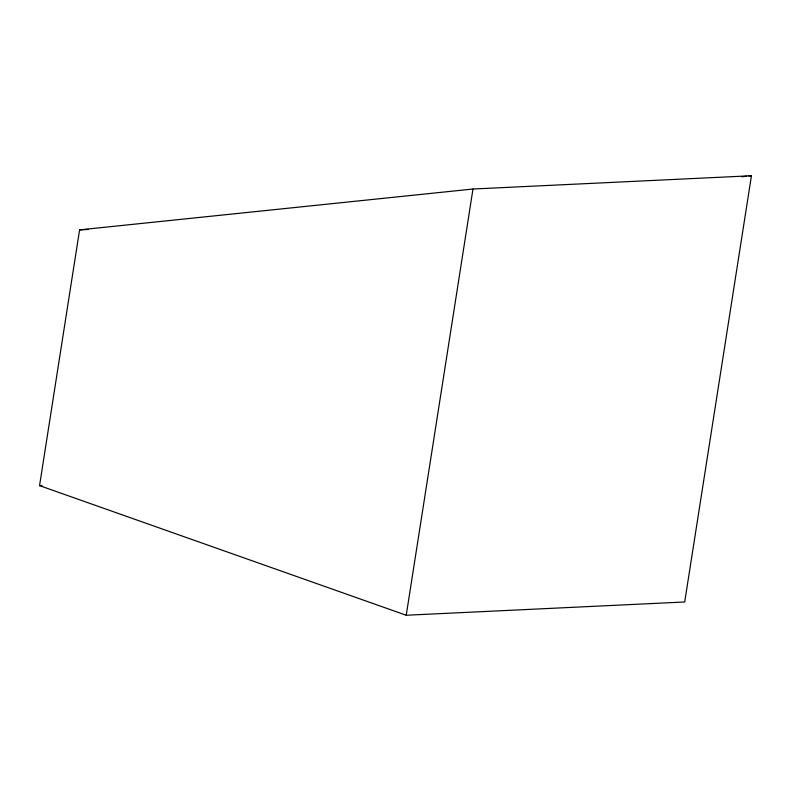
<?xml version="1.0" encoding="UTF-8"?>
<svg xmlns="http://www.w3.org/2000/svg" width="791" height="791" viewBox="0 0 791 791"><rect width="100%" height="100%" fill="white"/><g stroke="black" fill="none" stroke-linecap="round" stroke-linejoin="round"><path stroke-width="1.19" d="M39.55 485.615L79.594 229.874L472.978 189.019L751.45 175.75L684.699 601.981L406.238 615.25L39.55 485.615L42.012 485.496M406.238 615.25L472.978 189.019M741.642 176.769L746.546 176.264M748.998 176.007L751.45 175.75M79.594 229.874L88.226 229.469"/></g></svg>
